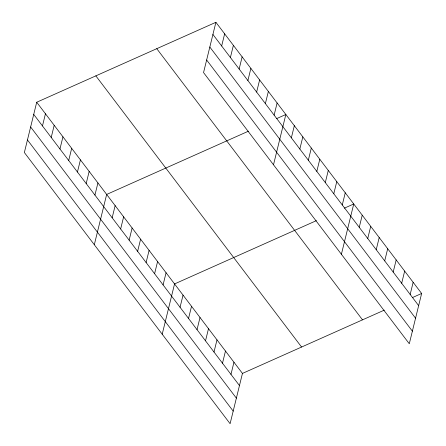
<?xml version="1.0" encoding="UTF-8"?>
<svg xmlns="http://www.w3.org/2000/svg" width="446" height="446" viewBox="0 0 446 446"><rect width="100%" height="100%" fill="white"/><g stroke="black" fill="none" stroke-linecap="round" stroke-linejoin="round"><path stroke-width="0.67" d="M36.711 102.246L24.363 152.526L230.097 423.7L242.451 373.419L36.711 102.246L215.903 22.3L421.637 293.474L409.289 343.755L203.549 72.581L215.903 22.3M42.47 125.923L45.453 113.769M51.212 137.452L54.2 125.298M59.959 148.975L62.942 136.822M68.701 160.499L71.683 148.345M77.442 172.022L80.431 159.869M86.189 183.551L89.172 171.392M94.931 195.075L97.919 182.921M94.312 244.726L106.661 194.445L248.506 131.163M112.163 217.787L115.146 205.628M120.649 228.971L123.637 216.817M129.134 240.154L132.122 228.001M137.624 251.343L140.607 239.19M146.11 262.527L149.098 250.373M154.595 273.716L157.583 261.562M221.662 45.977L224.645 33.824M163.085 284.899L166.068 272.746M162.205 334.21L174.553 283.929L316.398 220.647M230.404 57.506L233.386 45.347M180.056 307.272L183.044 295.118M239.145 69.03L242.133 56.876M188.541 318.461L191.529 306.302M247.892 80.553L250.875 68.4M197.032 329.644L200.014 317.491M256.634 92.077L259.622 79.923M205.517 340.828L208.499 328.674M265.381 103.606L268.364 91.447M214.002 352.017L216.99 339.863M274.123 115.129L277.111 102.976M222.493 363.2L225.475 351.047M273.504 164.78L285.853 114.499L276.514 118.664M230.978 374.389L233.96 362.236M291.355 137.842L294.338 125.683M299.84 149.025L302.828 136.872M308.325 160.209L311.314 148.055M316.816 171.398L319.799 159.244M325.301 182.581L328.284 170.428M333.786 193.77L336.775 181.617M342.272 204.954L345.26 192.8M341.396 254.265L353.745 203.984L344.407 208.154M359.247 227.326L362.23 215.173M367.733 238.515L370.721 226.356M376.223 249.699L379.206 237.545M384.708 260.882L387.691 248.729M393.194 272.071L396.182 259.918M401.679 283.255L404.667 271.101M410.169 294.444L413.152 282.29M242.451 373.419L384.29 310.137M412.305 297.638L421.637 293.474M212.915 34.453L418.655 305.627M209.826 47.036L415.566 318.21M206.643 59.998L412.377 331.172M156.769 48.681L362.509 319.854M95.845 75.865L301.58 347.038M33.723 114.399L239.463 385.573M30.635 126.982L236.374 398.155M27.451 139.944L233.191 411.117"/></g></svg>
